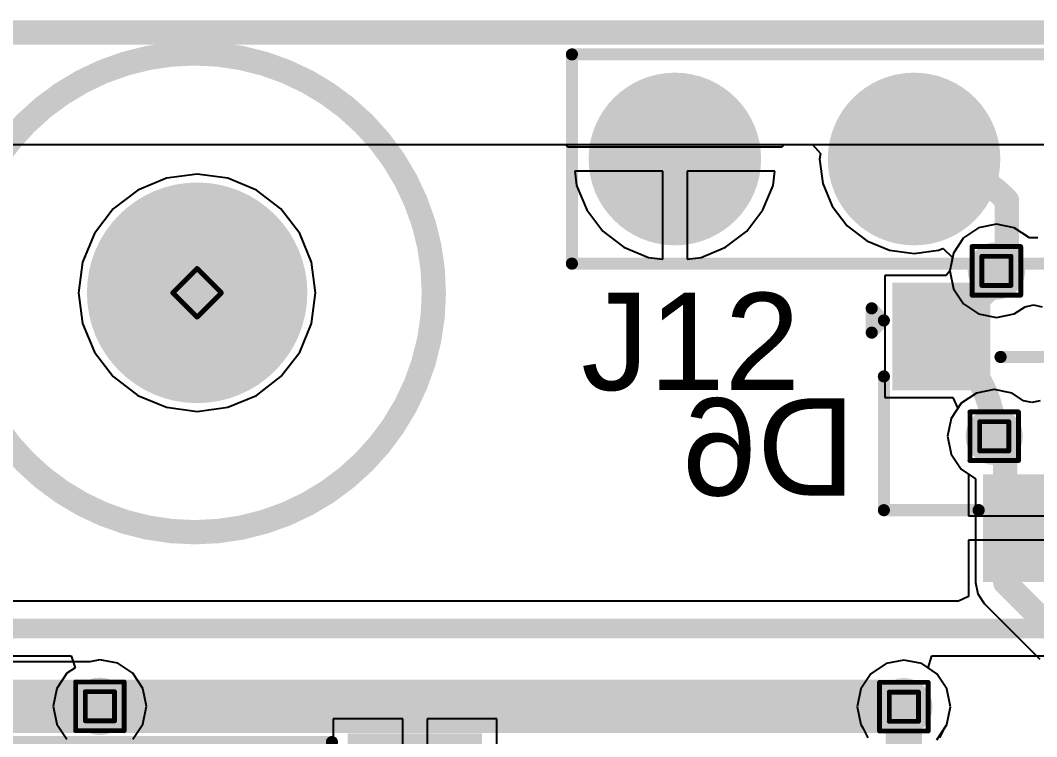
# Model space of a CAD drawing. Header units: inches. Extents: x -8 to 208, y -3 to 109.
# Drawn here: x 34.7 to 45.33, y 55.13 to 62.61 of the extents above; entities that cross this region are included whole.
import ezdxf

# ---------------------------------------------------------------- set-up
doc = ezdxf.new("R2010")
doc.units = ezdxf.units.IN
for name, color, linetype in [('BottomLayer', 5, 'Continuous'), ('BottomOverlay', 54, 'Continuous'), ('BottomPaste', 16, 'Continuous'), ('BottomSolder', 6, 'Continuous'), ('DrillDrawing', 1, 'Continuous'), ('Mechanical1', 6, 'Continuous'), ('Mechanical2', 216, 'Continuous'), ('MultiLayer', 9, 'Continuous'), ('PadHoleLayer', 156, 'Continuous'), ('TopLayer', 1, 'Continuous'), ('TopOverlay', 2, 'Continuous'), ('TopPaste', 8, 'Continuous'), ('TopSolder', 216, 'Continuous'), ('ViaHoleLayer', 16, 'Continuous')]:
    doc.layers.add(name, color=color, linetype=linetype)
doc.styles.add('Arial', font='', dxfattribs={"height": 0.2})
doc.styles.get('Arial').set_extended_font_data('Arial')

# ---------------------------------------------------------------- blocks, each defined once
blk = doc.blocks.new('P____4_P___84')
at = {"layer": 'TopLayer'}
h = blk.add_hatch(color=1, dxfattribs=at)
edge = h.paths.add_edge_path()
edge.add_arc((-3.75, 0), 0.8, 0, 360)
h = blk.add_hatch(color=1, dxfattribs=at)
edge = h.paths.add_edge_path()
edge.add_arc((-1.25, 0), 0.8, 0, 360)
h = blk.add_hatch(color=1, dxfattribs=at)
edge = h.paths.add_edge_path()
edge.add_arc((1.25, 0), 0.8, 0, 360)
h = blk.add_hatch(color=1, dxfattribs=at)
edge = h.paths.add_edge_path()
edge.add_arc((3.75, 0), 0.8, 0, 360)
at = {"layer": 'TopPaste'}
h = blk.add_hatch(color=8, dxfattribs=at)
edge = h.paths.add_edge_path()
edge.add_arc((-3.75, 0), 0.8, 0, 360)
h = blk.add_hatch(color=8, dxfattribs=at)
edge = h.paths.add_edge_path()
edge.add_arc((-1.25, 0), 0.8, 0, 360)
h = blk.add_hatch(color=8, dxfattribs=at)
edge = h.paths.add_edge_path()
edge.add_arc((1.25, 0), 0.8, 0, 360)
h = blk.add_hatch(color=8, dxfattribs=at)
edge = h.paths.add_edge_path()
edge.add_arc((3.75, 0), 0.8, 0, 360)
at = {"layer": 'TopSolder'}
h = blk.add_hatch(color=216, dxfattribs=at)
edge = h.paths.add_edge_path()
edge.add_arc((-3.75, 0), 0.9016, 0, 360)
h = blk.add_hatch(color=216, dxfattribs=at)
edge = h.paths.add_edge_path()
edge.add_arc((-1.25, 0), 0.9016, 0, 360)
h = blk.add_hatch(color=216, dxfattribs=at)
edge = h.paths.add_edge_path()
edge.add_arc((1.25, 0), 0.9016, 0, 360)
h = blk.add_hatch(color=216, dxfattribs=at)
edge = h.paths.add_edge_path()
edge.add_arc((3.75, 0), 0.9016, 0, 360)
at = {"layer": 'TopOverlay'}
for points in [[(4.826, 1.0922, 0.127, 0.127, 0), (-4.826, 1.0922, 0.127, 0.127, 0)], [(-4.826, 1.0922, 0.127, 0.127, 0), (-4.826, -1.0922, 0.127, 0.127, 0)], [(4.826, 1.0922, 0.127, 0.127, 0), (4.826, -1.0922, 0.127, 0.127, 0)], [(-4.9784, -0.127, 0.127, 0.127, 0), (-5.1054, 0, 0.127, 0.127, 0)], [(-5.1054, 0, 0.127, 0.127, 0), (-5.1054, -0.254, 0.127, 0.127, 0)], [(-4.9784, -0.127, 0.127, 0.127, 0), (-5.1054, -0.254, 0.127, 0.127, 0)], [(4.826, -1.0922, 0.127, 0.127, 0), (-4.826, -1.0922, 0.127, 0.127, 0)]]:
    blk.add_lwpolyline(points, format="xyseb", dxfattribs=at)
for points in [[(-4.85775, 1.0922, 0.0635, 0.0635, 1), (-4.79425, 1.0922, 0.0635, 0.0635, 1)], [(-4.85775, 1.0922, 0.0635, 0.0635, 1), (-4.79425, 1.0922, 0.0635, 0.0635, 1)], [(4.79425, 1.0922, 0.0635, 0.0635, 1), (4.85775, 1.0922, 0.0635, 0.0635, 1)], [(4.79425, 1.0922, 0.0635, 0.0635, 1), (4.85775, 1.0922, 0.0635, 0.0635, 1)], [(-5.13715, 0, 0.0635, 0.0635, 1), (-5.07365, 0, 0.0635, 0.0635, 1)], [(-5.13715, 0, 0.0635, 0.0635, 1), (-5.07365, 0, 0.0635, 0.0635, 1)], [(-5.01015, -0.127, 0.0635, 0.0635, 1), (-4.94665, -0.127, 0.0635, 0.0635, 1)], [(-5.01015, -0.127, 0.0635, 0.0635, 1), (-4.94665, -0.127, 0.0635, 0.0635, 1)], [(-5.13715, -0.254, 0.0635, 0.0635, 1), (-5.07365, -0.254, 0.0635, 0.0635, 1)], [(-5.13715, -0.254, 0.0635, 0.0635, 1), (-5.07365, -0.254, 0.0635, 0.0635, 1)], [(-4.85775, -1.0922, 0.0635, 0.0635, 1), (-4.79425, -1.0922, 0.0635, 0.0635, 1)], [(-4.85775, -1.0922, 0.0635, 0.0635, 1), (-4.79425, -1.0922, 0.0635, 0.0635, 1)], [(4.79425, -1.0922, 0.0635, 0.0635, 1), (4.85775, -1.0922, 0.0635, 0.0635, 1)], [(4.79425, -1.0922, 0.0635, 0.0635, 1), (4.85775, -1.0922, 0.0635, 0.0635, 1)]]:
    blk.add_lwpolyline(points, format="xyseb", close=True, dxfattribs=at)
blk = doc.blocks.new('V________T______87')
at = {"layer": 'TopLayer'}
for points in [[(-4.4, 2.162), (-3.2, 2.162), (-3.2, 0.362), (-4.4, 0.362)], [(3.2, 2.162), (4.4, 2.162), (4.4, 0.362), (3.2, 0.362)], [(-2.75, -0.462), (-2.25, -0.462), (-2.25, -2.062), (-2.75, -2.062)], [(-1.75, -0.462), (-1.25, -0.462), (-1.25, -2.062), (-1.75, -2.062)], [(-0.75, -0.462), (-0.25, -0.462), (-0.25, -2.062), (-0.75, -2.062)], [(0.25, -0.462), (0.75, -0.462), (0.75, -2.062), (0.25, -2.062)], [(1.25, -0.462), (1.75, -0.462), (1.75, -2.062), (1.25, -2.062)], [(2.25, -0.462), (2.75, -0.462), (2.75, -2.062), (2.25, -2.062)]]:
    blk.add_hatch(color=1, dxfattribs=at).paths.add_polyline_path(points)
at = {"layer": 'TopPaste'}
for points in [[(-4.4, 2.162), (-3.2, 2.162), (-3.2, 0.362), (-4.4, 0.362)], [(3.2, 2.162), (4.4, 2.162), (4.4, 0.362), (3.2, 0.362)], [(-2.75, -0.462), (-2.25, -0.462), (-2.25, -2.062), (-2.75, -2.062)], [(-1.75, -0.462), (-1.25, -0.462), (-1.25, -2.062), (-1.75, -2.062)], [(-0.75, -0.462), (-0.25, -0.462), (-0.25, -2.062), (-0.75, -2.062)], [(0.25, -0.462), (0.75, -0.462), (0.75, -2.062), (0.25, -2.062)], [(1.25, -0.462), (1.75, -0.462), (1.75, -2.062), (1.25, -2.062)], [(2.25, -0.462), (2.75, -0.462), (2.75, -2.062), (2.25, -2.062)]]:
    blk.add_hatch(color=8, dxfattribs=at).paths.add_polyline_path(points)
at = {"layer": 'TopSolder'}
for points in [[(-4.502, 2.264), (-3.098, 2.264), (-3.098, 0.261), (-4.502, 0.261)], [(3.098, 2.264), (4.502, 2.264), (4.502, 0.261), (3.098, 0.261)], [(-2.852, -0.361), (-2.148, -0.361), (-2.148, -2.164), (-2.852, -2.164)], [(-1.852, -0.361), (-1.148, -0.361), (-1.148, -2.164), (-1.852, -2.164)], [(-0.852, -0.361), (-0.148, -0.361), (-0.148, -2.164), (-0.852, -2.164)], [(0.148, -0.361), (0.852, -0.361), (0.852, -2.164), (0.148, -2.164)], [(1.148, -0.361), (1.852, -0.361), (1.852, -2.164), (1.148, -2.164)], [(2.148, -0.361), (2.852, -0.361), (2.852, -2.164), (2.148, -2.164)]]:
    blk.add_hatch(color=216, dxfattribs=at).paths.add_polyline_path(points)
at = {"layer": 'TopOverlay'}
for points in [[(-2.884, 2.173, 0.127, 0.127, 0), (2.932, 2.173, 0.127, 0.127, 0)], [(-4.059, -1.15, 0.127, 0.127, 0), (-4.059, -0.12, 0.127, 0.127, 0)], [(4.059, -1.15, 0.127, 0.127, 0), (4.059, -0.12, 0.127, 0.127, 0)], [(-4.059, -1.15, 0.127, 0.127, 0), (-3.08, -1.15, 0.127, 0.127, 0)], [(3.08, -1.15, 0.127, 0.127, 0), (4.059, -1.15, 0.127, 0.127, 0)], [(-3.15, -1.422, 0.127, 0.127, 0), (-3.023, -1.549, 0.127, 0.127, 0)], [(-3.15, -1.676, 0.127, 0.127, 0), (-3.15, -1.422, 0.127, 0.127, 0)], [(-3.15, -1.676, 0.127, 0.127, 0), (-3.023, -1.549, 0.127, 0.127, 0)]]:
    blk.add_lwpolyline(points, format="xyseb", dxfattribs=at)
for points in [[(-2.916, 2.173, 0.0635, 0.0635, 1), (-2.853, 2.173, 0.0635, 0.0635, 1)], [(2.9, 2.173, 0.0635, 0.0635, 1), (2.964, 2.173, 0.0635, 0.0635, 1)], [(-4.091, -0.12, 0.0635, 0.0635, 1), (-4.027, -0.12, 0.0635, 0.0635, 1)], [(4.027, -0.12, 0.0635, 0.0635, 1), (4.091, -0.12, 0.0635, 0.0635, 1)], [(-4.091, -1.15, 0.0635, 0.0635, 1), (-4.027, -1.15, 0.0635, 0.0635, 1)], [(-4.091, -1.15, 0.0635, 0.0635, 1), (-4.027, -1.15, 0.0635, 0.0635, 1)], [(-3.112, -1.15, 0.0635, 0.0635, 1), (-3.049, -1.15, 0.0635, 0.0635, 1)], [(3.049, -1.15, 0.0635, 0.0635, 1), (3.112, -1.15, 0.0635, 0.0635, 1)], [(4.027, -1.15, 0.0635, 0.0635, 1), (4.091, -1.15, 0.0635, 0.0635, 1)], [(4.027, -1.15, 0.0635, 0.0635, 1), (4.091, -1.15, 0.0635, 0.0635, 1)], [(-3.181, -1.422, 0.0635, 0.0635, 1), (-3.118, -1.422, 0.0635, 0.0635, 1)], [(-3.181, -1.422, 0.0635, 0.0635, 1), (-3.118, -1.422, 0.0635, 0.0635, 1)], [(-3.054, -1.549, 0.0635, 0.0635, 1), (-2.991, -1.549, 0.0635, 0.0635, 1)], [(-3.054, -1.549, 0.0635, 0.0635, 1), (-2.991, -1.549, 0.0635, 0.0635, 1)], [(-3.181, -1.676, 0.0635, 0.0635, 1), (-3.118, -1.676, 0.0635, 0.0635, 1)], [(-3.181, -1.676, 0.0635, 0.0635, 1), (-3.118, -1.676, 0.0635, 0.0635, 1)]]:
    blk.add_lwpolyline(points, format="xyseb", close=True, dxfattribs=at)
blk = doc.blocks.new('S___23_B_107')
at = {"layer": 'BottomLayer'}
for points in [[(-1.36, 1.46), (-0.54, 1.46), (-0.54, 0.54), (-1.36, 0.54)], [(0.54, 1.46), (1.36, 1.46), (1.36, 0.54), (0.54, 0.54)], [(-0.41, -0.54), (0.41, -0.54), (0.41, -1.46), (-0.41, -1.46)]]:
    blk.add_hatch(color=5, dxfattribs=at).paths.add_polyline_path(points)
at = {"layer": 'BottomPaste'}
for points in [[(-1.36, 1.46), (-0.54, 1.46), (-0.54, 0.54), (-1.36, 0.54)], [(0.54, 1.46), (1.36, 1.46), (1.36, 0.54), (0.54, 0.54)], [(-0.41, -0.54), (0.41, -0.54), (0.41, -1.46), (-0.41, -1.46)]]:
    blk.add_hatch(color=16, dxfattribs=at).paths.add_polyline_path(points)
at = {"layer": 'BottomSolder'}
for points in [[(-1.462, 1.562), (-0.438, 1.562), (-0.438, 0.438), (-1.462, 0.438)], [(0.438, 1.562), (1.462, 1.562), (1.462, 0.438), (0.438, 0.438)], [(-0.512, -0.438), (0.512, -0.438), (0.512, -1.562), (-0.512, -1.562)]]:
    blk.add_hatch(color=6, dxfattribs=at).paths.add_polyline_path(points)
at = {"layer": 'BottomOverlay'}
for points in [[(-1.676, 1.041, 0.127, 0.127, 0), (-1.676, 1.295, 0.127, 0.127, 0)], [(-1.676, 1.295, 0.127, 0.127, 0), (-1.549, 1.168, 0.127, 0.127, 0)], [(-1.676, 1.041, 0.127, 0.127, 0), (-1.549, 1.168, 0.127, 0.127, 0)], [(-0.33, 0.787, 0.127, 0.127, 0), (0.33, 0.787, 0.127, 0.127, 0)], [(-1.549, -0.813, 0.127, 0.127, 0), (-1.549, 0.584, 0.127, 0.127, 0)], [(1.549, -0.813, 0.127, 0.127, 0), (1.549, 0.584, 0.127, 0.127, 0)], [(-1.549, -0.813, 0.127, 0.127, 0), (-0.559, -0.813, 0.127, 0.127, 0)], [(0.559, -0.813, 0.127, 0.127, 0), (1.549, -0.813, 0.127, 0.127, 0)]]:
    blk.add_lwpolyline(points, format="xyseb", dxfattribs=at)
for points in [[(-1.708, 1.295, 0.0635, 0.0635, 1), (-1.645, 1.295, 0.0635, 0.0635, 1)], [(-1.708, 1.295, 0.0635, 0.0635, 1), (-1.645, 1.295, 0.0635, 0.0635, 1)], [(-1.581, 1.168, 0.0635, 0.0635, 1), (-1.518, 1.168, 0.0635, 0.0635, 1)], [(-1.581, 1.168, 0.0635, 0.0635, 1), (-1.518, 1.168, 0.0635, 0.0635, 1)], [(-1.708, 1.041, 0.0635, 0.0635, 1), (-1.645, 1.041, 0.0635, 0.0635, 1)], [(-1.708, 1.041, 0.0635, 0.0635, 1), (-1.645, 1.041, 0.0635, 0.0635, 1)], [(-0.362, 0.787, 0.0635, 0.0635, 1), (-0.298, 0.787, 0.0635, 0.0635, 1)], [(0.298, 0.787, 0.0635, 0.0635, 1), (0.362, 0.787, 0.0635, 0.0635, 1)], [(-1.581, 0.584, 0.0635, 0.0635, 1), (-1.518, 0.584, 0.0635, 0.0635, 1)], [(1.518, 0.584, 0.0635, 0.0635, 1), (1.581, 0.584, 0.0635, 0.0635, 1)], [(-1.581, -0.813, 0.0635, 0.0635, 1), (-1.518, -0.813, 0.0635, 0.0635, 1)], [(-1.581, -0.813, 0.0635, 0.0635, 1), (-1.518, -0.813, 0.0635, 0.0635, 1)], [(-0.591, -0.813, 0.0635, 0.0635, 1), (-0.527, -0.813, 0.0635, 0.0635, 1)], [(0.527, -0.813, 0.0635, 0.0635, 1), (0.591, -0.813, 0.0635, 0.0635, 1)], [(1.518, -0.813, 0.0635, 0.0635, 1), (1.581, -0.813, 0.0635, 0.0635, 1)], [(1.518, -0.813, 0.0635, 0.0635, 1), (1.581, -0.813, 0.0635, 0.0635, 1)]]:
    blk.add_lwpolyline(points, format="xyseb", close=True, dxfattribs=at)

msp = doc.modelspace()

# ---------------------------------------------------------------- hatches: boundary and pattern name
at = {"layer": 'BottomLayer'}
h = msp.add_hatch(color=5, dxfattribs=at)
edge = h.paths.add_edge_path()
edge.add_arc((36.551, 59.766), 1.05, 0, 360)
h = msp.add_hatch(color=5, dxfattribs=at)
edge = h.paths.add_edge_path()
edge.add_arc((44.905, 59.995), 0.3, 0, 360)
h = msp.add_hatch(color=5, dxfattribs=at)
edge = h.paths.add_edge_path()
edge.add_arc((44.882, 58.268), 0.3, 0, 360)
h = msp.add_hatch(color=5, dxfattribs=at)
edge = h.paths.add_edge_path()
edge.add_arc((35.535, 55.448), 0.3, 0, 360)
h = msp.add_hatch(color=5, dxfattribs=at)
edge = h.paths.add_edge_path()
edge.add_arc((43.937, 55.444), 0.3, 0, 360)
at = {"layer": 'BottomSolder'}
h = msp.add_hatch(color=6, dxfattribs=at)
edge = h.paths.add_edge_path()
edge.add_arc((36.551, 59.766), 1.152, 0, 360)
at = {"layer": 'MultiLayer'}
h = msp.add_hatch(color=9, dxfattribs=at)
edge = h.paths.add_edge_path()
edge.add_arc((36.551, 59.766), 1.05, 0, 360)
at = {"layer": 'PadHoleLayer'}
h = msp.add_hatch(color=156, dxfattribs=at)
edge = h.paths.add_edge_path()
edge.add_arc((36.551, 59.766), 1.05, 0, 360)
at = {"layer": 'TopLayer'}
h = msp.add_hatch(color=1, dxfattribs=at)
edge = h.paths.add_edge_path()
edge.add_arc((36.551, 59.766), 1.05, 0, 360)
h = msp.add_hatch(color=1, dxfattribs=at)
edge = h.paths.add_edge_path()
edge.add_arc((44.905, 59.995), 0.3, 0, 360)
h = msp.add_hatch(color=1, dxfattribs=at)
edge = h.paths.add_edge_path()
edge.add_arc((44.882, 58.268), 0.3, 0, 360)
h = msp.add_hatch(color=1, dxfattribs=at)
edge = h.paths.add_edge_path()
edge.add_arc((35.535, 55.448), 0.3, 0, 360)
h = msp.add_hatch(color=1, dxfattribs=at)
edge = h.paths.add_edge_path()
edge.add_arc((43.937, 55.444), 0.3, 0, 360)
at = {"layer": 'TopSolder'}
h = msp.add_hatch(color=216, dxfattribs=at)
edge = h.paths.add_edge_path()
edge.add_arc((36.551, 59.766), 1.152, 0, 360)
at = {"layer": 'ViaHoleLayer'}
h = msp.add_hatch(color=16, dxfattribs=at)
edge = h.paths.add_edge_path()
edge.add_arc((44.905, 59.995), 0.15, 0, 360)
h = msp.add_hatch(color=16, dxfattribs=at)
edge = h.paths.add_edge_path()
edge.add_arc((44.882, 58.268), 0.15, 0, 360)
h = msp.add_hatch(color=16, dxfattribs=at)
edge = h.paths.add_edge_path()
edge.add_arc((35.535, 55.448), 0.15, 0, 360)
h = msp.add_hatch(color=16, dxfattribs=at)
edge = h.paths.add_edge_path()
edge.add_arc((43.937, 55.444), 0.15, 0, 360)

# ---------------------------------------------------------------- linework, layer by layer
at = {"layer": 'BottomLayer'}
for p, q in [((31.826, 61.316), (60.858, 61.316)), ((36.551, 61.005), (36.23, 60.962)), ((36.871, 60.962), (36.551, 61.005)), ((36.23, 60.962), (35.931, 60.839)), ((37.17, 60.839), (36.871, 60.962)), ((35.931, 60.839), (35.675, 60.642)), ((37.426, 60.642), (37.17, 60.839)), ((35.675, 60.642), (35.478, 60.385)), ((37.623, 60.385), (37.426, 60.642)), ((44.718, 60.445), (44.56, 60.339)), ((44.905, 60.482), (44.718, 60.445)), ((45.091, 60.445), (44.905, 60.482)), ((45.249, 60.339), (45.091, 60.445)), ((35.478, 60.385), (35.354, 60.087)), ((37.747, 60.087), (37.623, 60.385)), ((44.56, 60.339), (44.455, 60.181)), ((45.338, 60.339), (45.249, 60.339)), ((44.455, 60.181), (44.418, 59.995)), ((35.354, 60.087), (35.312, 59.766)), ((37.789, 59.766), (37.747, 60.087)), ((44.378, 59.947), (43.74, 59.947)), ((43.74, 59.947), (43.74, 58.671)), ((44.418, 59.995), (44.378, 59.947)), ((35.312, 59.766), (35.354, 59.446)), ((37.747, 59.446), (37.789, 59.766)), ((35.354, 59.446), (35.478, 59.147)), ((37.623, 59.147), (37.747, 59.446)), ((35.478, 59.147), (35.675, 58.891)), ((37.426, 58.891), (37.623, 59.147)), ((35.675, 58.891), (35.931, 58.694)), ((37.17, 58.694), (37.426, 58.891)), ((35.931, 58.694), (36.23, 58.57)), ((36.871, 58.57), (37.17, 58.694)), ((43.74, 58.671), (44.449, 58.671)), ((44.449, 58.671), (44.501, 58.558)), ((36.23, 58.57), (36.551, 58.528)), ((36.551, 58.528), (36.871, 58.57)), ((44.501, 58.558), (44.432, 58.454)), ((44.432, 58.454), (44.395, 58.268)), ((44.395, 58.268), (44.432, 58.081)), ((44.432, 58.081), (44.537, 57.923)), ((44.537, 57.923), (44.614, 57.872)), ((44.614, 57.872), (44.614, 57.436)), ((44.614, 57.436), (45.942, 57.436)), ((45.942, 57.182), (44.614, 57.182)), ((44.614, 57.182), (44.614, 56.673)), ((44.614, 56.673), (44.614, 56.595)), ((44.507, 56.546), (31.626, 56.546)), ((44.614, 56.595), (44.507, 56.546)), ((31.626, 55.976), (35.236, 55.976)), ((35.236, 55.976), (35.275, 55.849)), ((44.191, 55.849), (44.229, 55.976)), ((44.229, 55.976), (45.657, 55.976)), ((35.19, 55.793), (35.085, 55.635)), ((35.275, 55.849), (35.19, 55.793)), ((44.282, 55.788), (44.191, 55.849)), ((44.387, 55.63), (44.282, 55.788)), ((35.085, 55.635), (35.047, 55.448)), ((44.425, 55.444), (44.387, 55.63)), ((35.047, 55.448), (35.085, 55.262)), ((44.387, 55.257), (44.425, 55.444)), ((35.085, 55.262), (35.19, 55.104)), ((44.282, 55.099), (44.387, 55.257))]:
    msp.add_line(p, q, dxfattribs=at)
for points in [[(44.905, 59.995, 0.254, 0.254, -0.198912), (44.828, 59.809, 0.254, 0.254, 0)], [(44.328, 59.309, 0.254, 0.254, 0), (44.828, 59.809, 0.254, 0.254, 0)], [(44.328, 59.309, 0.254, 0.254, 0), (44.537, 59.1, 0.254, 0.254, 0)], [(44.537, 59.1, 0.254, 0.254, -0.198912), (44.882, 58.268, 0.254, 0.254, 0)], [(44.897, 58.268, 0.254, 0.254, 0), (44.999, 58.369, 0.254, 0.254, 0)], [(44.999, 58.369, 0.254, 0.254, 0), (44.999, 58.369, 0.254, 0.254, 0)], [(44.999, 58.369, 0.254, 0.254, -0.000489), (44.999, 58.369, 0.254, 0.254, 0)], [(44.882, 58.268, 0.254, 0.254, 0), (44.897, 58.268, 0.254, 0.254, 0)], [(31.242, 56.261, 0.203, 0.203, 0), (47.955, 56.261, 0.203, 0.203, 0)], [(35.535, 55.448, 0.559, 0.559, 0), (43.937, 55.448, 0.559, 0.559, 0)]]:
    msp.add_lwpolyline(points, format="xyseb", dxfattribs=at)
for points in [[(44.841, 59.995, 0.127, 0.127, 1), (44.968, 59.995, 0.127, 0.127, 1)], [(44.764, 59.809, 0.127, 0.127, 1), (44.891, 59.809, 0.127, 0.127, 1)], [(44.764, 59.809, 0.127, 0.127, 1), (44.891, 59.809, 0.127, 0.127, 1)], [(44.264, 59.309, 0.127, 0.127, 1), (44.391, 59.309, 0.127, 0.127, 1)], [(44.264, 59.309, 0.127, 0.127, 1), (44.391, 59.309, 0.127, 0.127, 1)], [(44.474, 59.1, 0.127, 0.127, 1), (44.601, 59.1, 0.127, 0.127, 1)], [(44.474, 59.1, 0.127, 0.127, 1), (44.601, 59.1, 0.127, 0.127, 1)], [(44.935, 58.369, 0.127, 0.127, 1), (45.062, 58.369, 0.127, 0.127, 1)], [(44.935, 58.369, 0.127, 0.127, 1), (45.062, 58.369, 0.127, 0.127, 1)], [(44.935, 58.369, 0.127, 0.127, 1), (45.062, 58.369, 0.127, 0.127, 1)], [(44.935, 58.369, 0.127, 0.127, 1), (45.062, 58.369, 0.127, 0.127, 1)], [(44.935, 58.369, 0.127, 0.127, 1), (45.062, 58.369, 0.127, 0.127, 1)], [(44.818, 58.268, 0.127, 0.127, 1), (44.945, 58.268, 0.127, 0.127, 1)], [(44.818, 58.268, 0.127, 0.127, 1), (44.945, 58.268, 0.127, 0.127, 1)], [(44.833, 58.268, 0.127, 0.127, 1), (44.96, 58.268, 0.127, 0.127, 1)], [(44.833, 58.268, 0.127, 0.127, 1), (44.96, 58.268, 0.127, 0.127, 1)], [(35.395, 55.448, 0.279, 0.279, 1), (35.674, 55.448, 0.279, 0.279, 1)], [(43.798, 55.448, 0.279, 0.279, 1), (44.077, 55.448, 0.279, 0.279, 1)]]:
    msp.add_lwpolyline(points, format="xyseb", close=True, dxfattribs=at)
at = {"layer": 'DrillDrawing'}
for points in [[(44.651, 60.249, 0.0508, 0.0508, 0), (45.159, 60.249, 0.0508, 0.0508, 0)], [(44.651, 59.741, 0.0508, 0.0508, 0), (44.651, 60.249, 0.0508, 0.0508, 0)], [(45.159, 59.741, 0.0508, 0.0508, 0), (45.159, 60.249, 0.0508, 0.0508, 0)], [(44.752, 60.147, 0.0508, 0.0508, 0), (45.057, 60.147, 0.0508, 0.0508, 0)], [(44.752, 59.842, 0.0508, 0.0508, 0), (44.752, 60.147, 0.0508, 0.0508, 0)], [(45.057, 59.842, 0.0508, 0.0508, 0), (45.057, 60.147, 0.0508, 0.0508, 0)], [(36.297, 59.766, 0.0508, 0.0508, 0), (36.551, 60.02, 0.0508, 0.0508, 0)], [(36.551, 60.02, 0.0508, 0.0508, 0), (36.805, 59.766, 0.0508, 0.0508, 0)], [(44.752, 59.842, 0.0508, 0.0508, 0), (45.057, 59.842, 0.0508, 0.0508, 0)], [(36.297, 59.766, 0.0508, 0.0508, 0), (36.551, 59.512, 0.0508, 0.0508, 0)], [(36.551, 59.512, 0.0508, 0.0508, 0), (36.805, 59.766, 0.0508, 0.0508, 0)], [(44.651, 59.741, 0.0508, 0.0508, 0), (45.159, 59.741, 0.0508, 0.0508, 0)], [(44.628, 58.522, 0.0508, 0.0508, 0), (45.136, 58.522, 0.0508, 0.0508, 0)], [(44.628, 58.014, 0.0508, 0.0508, 0), (44.628, 58.522, 0.0508, 0.0508, 0)], [(45.136, 58.014, 0.0508, 0.0508, 0), (45.136, 58.522, 0.0508, 0.0508, 0)], [(44.729, 58.42, 0.0508, 0.0508, 0), (45.034, 58.42, 0.0508, 0.0508, 0)], [(44.729, 58.115, 0.0508, 0.0508, 0), (44.729, 58.42, 0.0508, 0.0508, 0)], [(45.034, 58.115, 0.0508, 0.0508, 0), (45.034, 58.42, 0.0508, 0.0508, 0)], [(44.729, 58.115, 0.0508, 0.0508, 0), (45.034, 58.115, 0.0508, 0.0508, 0)], [(44.628, 58.014, 0.0508, 0.0508, 0), (45.136, 58.014, 0.0508, 0.0508, 0)], [(35.281, 55.702, 0.0508, 0.0508, 0), (35.789, 55.702, 0.0508, 0.0508, 0)], [(35.281, 55.194, 0.0508, 0.0508, 0), (35.281, 55.702, 0.0508, 0.0508, 0)], [(35.789, 55.194, 0.0508, 0.0508, 0), (35.789, 55.702, 0.0508, 0.0508, 0)], [(43.683, 55.698, 0.0508, 0.0508, 0), (44.191, 55.698, 0.0508, 0.0508, 0)], [(43.683, 55.19, 0.0508, 0.0508, 0), (43.683, 55.698, 0.0508, 0.0508, 0)], [(44.191, 55.19, 0.0508, 0.0508, 0), (44.191, 55.698, 0.0508, 0.0508, 0)], [(35.382, 55.601, 0.0508, 0.0508, 0), (35.687, 55.601, 0.0508, 0.0508, 0)], [(35.382, 55.296, 0.0508, 0.0508, 0), (35.382, 55.601, 0.0508, 0.0508, 0)], [(35.687, 55.296, 0.0508, 0.0508, 0), (35.687, 55.601, 0.0508, 0.0508, 0)], [(43.785, 55.596, 0.0508, 0.0508, 0), (44.09, 55.596, 0.0508, 0.0508, 0)], [(43.785, 55.291, 0.0508, 0.0508, 0), (43.785, 55.596, 0.0508, 0.0508, 0)], [(44.09, 55.291, 0.0508, 0.0508, 0), (44.09, 55.596, 0.0508, 0.0508, 0)], [(35.382, 55.296, 0.0508, 0.0508, 0), (35.687, 55.296, 0.0508, 0.0508, 0)], [(43.785, 55.291, 0.0508, 0.0508, 0), (44.09, 55.291, 0.0508, 0.0508, 0)], [(35.281, 55.194, 0.0508, 0.0508, 0), (35.789, 55.194, 0.0508, 0.0508, 0)], [(43.683, 55.19, 0.0508, 0.0508, 0), (44.191, 55.19, 0.0508, 0.0508, 0)]]:
    msp.add_lwpolyline(points, format="xyseb", dxfattribs=at)
for points in [[(44.638, 60.249, 0.0254, 0.0254, 1), (44.663, 60.249, 0.0254, 0.0254, 1)], [(44.638, 60.249, 0.0254, 0.0254, 1), (44.663, 60.249, 0.0254, 0.0254, 1)], [(45.146, 60.249, 0.0254, 0.0254, 1), (45.171, 60.249, 0.0254, 0.0254, 1)], [(45.146, 60.249, 0.0254, 0.0254, 1), (45.171, 60.249, 0.0254, 0.0254, 1)], [(44.74, 60.147, 0.0254, 0.0254, 1), (44.765, 60.147, 0.0254, 0.0254, 1)], [(44.74, 60.147, 0.0254, 0.0254, 1), (44.765, 60.147, 0.0254, 0.0254, 1)], [(45.044, 60.147, 0.0254, 0.0254, 1), (45.07, 60.147, 0.0254, 0.0254, 1)], [(45.044, 60.147, 0.0254, 0.0254, 1), (45.07, 60.147, 0.0254, 0.0254, 1)], [(36.538, 60.02, 0.0254, 0.0254, 1), (36.563, 60.02, 0.0254, 0.0254, 1)], [(36.538, 60.02, 0.0254, 0.0254, 1), (36.563, 60.02, 0.0254, 0.0254, 1)], [(44.74, 59.842, 0.0254, 0.0254, 1), (44.765, 59.842, 0.0254, 0.0254, 1)], [(44.74, 59.842, 0.0254, 0.0254, 1), (44.765, 59.842, 0.0254, 0.0254, 1)], [(45.044, 59.842, 0.0254, 0.0254, 1), (45.07, 59.842, 0.0254, 0.0254, 1)], [(45.044, 59.842, 0.0254, 0.0254, 1), (45.07, 59.842, 0.0254, 0.0254, 1)], [(36.284, 59.766, 0.0254, 0.0254, 1), (36.309, 59.766, 0.0254, 0.0254, 1)], [(36.284, 59.766, 0.0254, 0.0254, 1), (36.309, 59.766, 0.0254, 0.0254, 1)], [(36.792, 59.766, 0.0254, 0.0254, 1), (36.817, 59.766, 0.0254, 0.0254, 1)], [(36.792, 59.766, 0.0254, 0.0254, 1), (36.817, 59.766, 0.0254, 0.0254, 1)], [(44.638, 59.741, 0.0254, 0.0254, 1), (44.663, 59.741, 0.0254, 0.0254, 1)], [(44.638, 59.741, 0.0254, 0.0254, 1), (44.663, 59.741, 0.0254, 0.0254, 1)], [(45.146, 59.741, 0.0254, 0.0254, 1), (45.171, 59.741, 0.0254, 0.0254, 1)], [(45.146, 59.741, 0.0254, 0.0254, 1), (45.171, 59.741, 0.0254, 0.0254, 1)], [(36.538, 59.512, 0.0254, 0.0254, 1), (36.563, 59.512, 0.0254, 0.0254, 1)], [(36.538, 59.512, 0.0254, 0.0254, 1), (36.563, 59.512, 0.0254, 0.0254, 1)], [(44.615, 58.522, 0.0254, 0.0254, 1), (44.641, 58.522, 0.0254, 0.0254, 1)], [(44.615, 58.522, 0.0254, 0.0254, 1), (44.641, 58.522, 0.0254, 0.0254, 1)], [(45.123, 58.522, 0.0254, 0.0254, 1), (45.148, 58.522, 0.0254, 0.0254, 1)], [(45.123, 58.522, 0.0254, 0.0254, 1), (45.148, 58.522, 0.0254, 0.0254, 1)], [(44.717, 58.42, 0.0254, 0.0254, 1), (44.742, 58.42, 0.0254, 0.0254, 1)], [(44.717, 58.42, 0.0254, 0.0254, 1), (44.742, 58.42, 0.0254, 0.0254, 1)], [(45.022, 58.42, 0.0254, 0.0254, 1), (45.047, 58.42, 0.0254, 0.0254, 1)], [(45.022, 58.42, 0.0254, 0.0254, 1), (45.047, 58.42, 0.0254, 0.0254, 1)], [(44.717, 58.115, 0.0254, 0.0254, 1), (44.742, 58.115, 0.0254, 0.0254, 1)], [(44.717, 58.115, 0.0254, 0.0254, 1), (44.742, 58.115, 0.0254, 0.0254, 1)], [(45.022, 58.115, 0.0254, 0.0254, 1), (45.047, 58.115, 0.0254, 0.0254, 1)], [(45.022, 58.115, 0.0254, 0.0254, 1), (45.047, 58.115, 0.0254, 0.0254, 1)], [(44.615, 58.014, 0.0254, 0.0254, 1), (44.641, 58.014, 0.0254, 0.0254, 1)], [(44.615, 58.014, 0.0254, 0.0254, 1), (44.641, 58.014, 0.0254, 0.0254, 1)], [(45.123, 58.014, 0.0254, 0.0254, 1), (45.148, 58.014, 0.0254, 0.0254, 1)], [(45.123, 58.014, 0.0254, 0.0254, 1), (45.148, 58.014, 0.0254, 0.0254, 1)], [(35.268, 55.702, 0.0254, 0.0254, 1), (35.293, 55.702, 0.0254, 0.0254, 1)], [(35.268, 55.702, 0.0254, 0.0254, 1), (35.293, 55.702, 0.0254, 0.0254, 1)], [(35.776, 55.702, 0.0254, 0.0254, 1), (35.801, 55.702, 0.0254, 0.0254, 1)], [(35.776, 55.702, 0.0254, 0.0254, 1), (35.801, 55.702, 0.0254, 0.0254, 1)], [(43.671, 55.698, 0.0254, 0.0254, 1), (43.696, 55.698, 0.0254, 0.0254, 1)], [(43.671, 55.698, 0.0254, 0.0254, 1), (43.696, 55.698, 0.0254, 0.0254, 1)], [(44.179, 55.698, 0.0254, 0.0254, 1), (44.204, 55.698, 0.0254, 0.0254, 1)], [(44.179, 55.698, 0.0254, 0.0254, 1), (44.204, 55.698, 0.0254, 0.0254, 1)], [(35.37, 55.601, 0.0254, 0.0254, 1), (35.395, 55.601, 0.0254, 0.0254, 1)], [(35.37, 55.601, 0.0254, 0.0254, 1), (35.395, 55.601, 0.0254, 0.0254, 1)], [(35.674, 55.601, 0.0254, 0.0254, 1), (35.7, 55.601, 0.0254, 0.0254, 1)], [(35.674, 55.601, 0.0254, 0.0254, 1), (35.7, 55.601, 0.0254, 0.0254, 1)], [(43.772, 55.596, 0.0254, 0.0254, 1), (43.798, 55.596, 0.0254, 0.0254, 1)], [(43.772, 55.596, 0.0254, 0.0254, 1), (43.798, 55.596, 0.0254, 0.0254, 1)], [(44.077, 55.596, 0.0254, 0.0254, 1), (44.103, 55.596, 0.0254, 0.0254, 1)], [(44.077, 55.596, 0.0254, 0.0254, 1), (44.103, 55.596, 0.0254, 0.0254, 1)], [(35.37, 55.296, 0.0254, 0.0254, 1), (35.395, 55.296, 0.0254, 0.0254, 1)], [(35.37, 55.296, 0.0254, 0.0254, 1), (35.395, 55.296, 0.0254, 0.0254, 1)], [(35.674, 55.296, 0.0254, 0.0254, 1), (35.7, 55.296, 0.0254, 0.0254, 1)], [(35.674, 55.296, 0.0254, 0.0254, 1), (35.7, 55.296, 0.0254, 0.0254, 1)], [(43.772, 55.291, 0.0254, 0.0254, 1), (43.798, 55.291, 0.0254, 0.0254, 1)], [(43.772, 55.291, 0.0254, 0.0254, 1), (43.798, 55.291, 0.0254, 0.0254, 1)], [(44.077, 55.291, 0.0254, 0.0254, 1), (44.103, 55.291, 0.0254, 0.0254, 1)], [(44.077, 55.291, 0.0254, 0.0254, 1), (44.103, 55.291, 0.0254, 0.0254, 1)], [(35.268, 55.194, 0.0254, 0.0254, 1), (35.293, 55.194, 0.0254, 0.0254, 1)], [(35.268, 55.194, 0.0254, 0.0254, 1), (35.293, 55.194, 0.0254, 0.0254, 1)], [(35.776, 55.194, 0.0254, 0.0254, 1), (35.801, 55.194, 0.0254, 0.0254, 1)], [(35.776, 55.194, 0.0254, 0.0254, 1), (35.801, 55.194, 0.0254, 0.0254, 1)], [(43.671, 55.19, 0.0254, 0.0254, 1), (43.696, 55.19, 0.0254, 0.0254, 1)], [(43.671, 55.19, 0.0254, 0.0254, 1), (43.696, 55.19, 0.0254, 0.0254, 1)], [(44.179, 55.19, 0.0254, 0.0254, 1), (44.204, 55.19, 0.0254, 0.0254, 1)], [(44.179, 55.19, 0.0254, 0.0254, 1), (44.204, 55.19, 0.0254, 0.0254, 1)]]:
    msp.add_lwpolyline(points, format="xyseb", close=True, dxfattribs=at)
at = {"layer": 'Mechanical1'}
for points in [[(39.025, 59.766, 0.254, 0.254, 1), (34.025, 59.766, 0.254, 0.254, 1)], [(38.962, 59.766, 0.127, 0.127, 1), (39.089, 59.766, 0.127, 0.127, 1)]]:
    msp.add_lwpolyline(points, format="xyseb", close=True, dxfattribs=at)
at = {"layer": 'Mechanical2'}
msp.add_lwpolyline([(0, 62.484, 0.254, 0.254, 0), (87.732, 62.484, 0.254, 0.254, 0)], format="xyseb", dxfattribs=at)
at = {"layer": 'TopLayer'}
for p, q in [((31.826, 61.316), (40.404, 61.316)), ((40.404, 61.316), (40.427, 61.29)), ((42.661, 61.29), (42.683, 61.316)), ((42.683, 61.316), (42.981, 61.316)), ((42.981, 61.316), (43.065, 61.22)), ((40.427, 61.29), (41.544, 61.29)), ((41.544, 61.29), (42.661, 61.29)), ((43.065, 61.22), (43.057, 61.163)), ((43.057, 61.163), (43.091, 60.908)), ((36.551, 61.005), (36.23, 60.962)), ((36.871, 60.962), (36.551, 61.005)), ((41.417, 61.036), (40.497, 61.036)), ((40.497, 61.036), (40.517, 60.888)), ((41.417, 60.117), (41.417, 61.036)), ((42.59, 61.036), (41.671, 61.036)), ((41.671, 61.036), (41.671, 60.117)), ((42.57, 60.888), (42.59, 61.036)), ((36.23, 60.962), (35.931, 60.839)), ((37.17, 60.839), (36.871, 60.962)), ((40.517, 60.888), (40.623, 60.632)), ((42.464, 60.632), (42.57, 60.888)), ((43.091, 60.908), (43.189, 60.67)), ((35.931, 60.839), (35.675, 60.642)), ((37.426, 60.642), (37.17, 60.839)), ((43.189, 60.67), (43.346, 60.466)), ((35.675, 60.642), (35.478, 60.385)), ((37.623, 60.385), (37.426, 60.642)), ((40.623, 60.632), (40.792, 60.411)), ((42.295, 60.411), (42.464, 60.632)), ((43.346, 60.466), (43.55, 60.309)), ((35.478, 60.385), (35.354, 60.087)), ((37.747, 60.087), (37.623, 60.385)), ((40.792, 60.411), (41.012, 60.243)), ((42.075, 60.243), (42.295, 60.411)), ((41.012, 60.243), (41.268, 60.136)), ((41.819, 60.136), (42.075, 60.243)), ((43.55, 60.309), (43.788, 60.211)), ((44.299, 60.211), (44.345, 60.23)), ((44.345, 60.23), (44.349, 60.228)), ((41.268, 60.136), (41.417, 60.117)), ((41.671, 60.117), (41.819, 60.136)), ((43.788, 60.211), (44.044, 60.177)), ((44.044, 60.177), (44.299, 60.211)), ((44.349, 60.228), (44.445, 60.134)), ((44.445, 60.134), (44.418, 59.995)), ((35.354, 60.087), (35.312, 59.766)), ((37.789, 59.766), (37.747, 60.087)), ((44.418, 59.995), (44.455, 59.808)), ((44.455, 59.808), (44.56, 59.65)), ((35.312, 59.766), (35.354, 59.446)), ((37.747, 59.446), (37.789, 59.766)), ((44.56, 59.65), (44.718, 59.545)), ((45.091, 59.545), (45.205, 59.621)), ((45.205, 59.621), (45.294, 59.64)), ((45.294, 59.64), (45.382, 59.621)), ((44.718, 59.545), (44.905, 59.508)), ((44.905, 59.508), (45.091, 59.545)), ((35.354, 59.446), (35.478, 59.147)), ((37.623, 59.147), (37.747, 59.446)), ((35.478, 59.147), (35.675, 58.891)), ((37.426, 58.891), (37.623, 59.147)), ((35.675, 58.891), (35.931, 58.694)), ((37.17, 58.694), (37.426, 58.891)), ((44.882, 58.755), (44.695, 58.718)), ((45.068, 58.718), (44.882, 58.755)), ((35.931, 58.694), (36.23, 58.57)), ((36.871, 58.57), (37.17, 58.694)), ((44.695, 58.718), (44.537, 58.612)), ((45.189, 58.637), (45.068, 58.718)), ((45.275, 58.621), (45.189, 58.637)), ((45.362, 58.637), (45.275, 58.621)), ((36.23, 58.57), (36.551, 58.528)), ((36.551, 58.528), (36.871, 58.57)), ((44.537, 58.612), (44.432, 58.454)), ((44.432, 58.454), (44.395, 58.268)), ((44.395, 58.268), (44.432, 58.081)), ((44.432, 58.081), (44.537, 57.923)), ((44.537, 57.923), (44.685, 57.824)), ((44.685, 57.824), (44.685, 56.741)), ((44.685, 56.741), (44.709, 56.622)), ((44.709, 56.622), (44.776, 56.521)), ((44.776, 56.521), (45.358, 55.94)), ((35.429, 55.914), (33.909, 55.914)), ((35.535, 55.935), (35.429, 55.914)), ((35.721, 55.898), (35.535, 55.935)), ((35.879, 55.793), (35.721, 55.898)), ((43.751, 55.894), (43.593, 55.788)), ((43.937, 55.931), (43.751, 55.894)), ((44.124, 55.894), (43.937, 55.931)), ((44.282, 55.788), (44.124, 55.894)), ((35.985, 55.635), (35.879, 55.793)), ((43.593, 55.788), (43.487, 55.63)), ((44.387, 55.63), (44.282, 55.788)), ((36.022, 55.448), (35.985, 55.635)), ((43.487, 55.63), (43.45, 55.444)), ((44.425, 55.444), (44.387, 55.63)), ((35.985, 55.262), (36.022, 55.448)), ((43.45, 55.444), (43.487, 55.257)), ((44.387, 55.257), (44.425, 55.444)), ((35.879, 55.104), (35.985, 55.262)), ((38.701, 55.317), (37.974, 55.317)), ((37.974, 55.317), (37.974, 54.29)), ((38.701, 54.29), (38.701, 55.317)), ((39.682, 55.317), (38.955, 55.317)), ((38.955, 55.317), (38.955, 54.29)), ((39.682, 54.29), (39.682, 55.317)), ((43.487, 55.257), (43.509, 55.225)), ((44.366, 55.225), (44.387, 55.257)), ((43.509, 55.225), (43.56, 55.119)), ((44.315, 55.119), (44.366, 55.225))]:
    msp.add_line(p, q, dxfattribs=at)
for points in [[(44.35, 61.036, 0.254, 0.254, -0.198912), (44.044, 61.163, 0.254, 0.254, 0)], [(44.35, 61.036, 0.254, 0.254, -0.198912), (44.963, 60.782, 0.254, 0.254, 0)], [(44.963, 60.782, 0.254, 0.254, 0), (45.014, 60.731, 0.254, 0.254, 0)], [(45.014, 60.173, 0.254, 0.254, 0), (45.014, 60.731, 0.254, 0.254, 0)], [(45.014, 60.173, 0.254, 0.254, -0.198912), (44.966, 60.056, 0.254, 0.254, 0)], [(44.905, 59.995, 0.254, 0.254, 0), (44.966, 60.056, 0.254, 0.254, 0)], [(44.882, 58.268, 0.254, 0.254, -0.198912), (44.996, 57.992, 0.254, 0.254, 0)], [(44.996, 56.741, 0.254, 0.254, 0), (44.996, 57.992, 0.254, 0.254, 0)], [(44.996, 56.741, 0.254, 0.254, 0), (45.577, 56.159, 0.254, 0.254, 0)], [(33.909, 55.448, 0.559, 0.559, 0), (35.535, 55.448, 0.559, 0.559, 0)], [(43.937, 55.444, 0.381, 0.381, 0), (43.937, 55.448, 0.381, 0.381, 0)], [(43.937, 54.316, 0.381, 0.381, 0), (43.937, 55.444, 0.381, 0.381, 0)]]:
    msp.add_lwpolyline(points, format="xyseb", dxfattribs=at)
for points in [[(43.98, 61.163, 0.127, 0.127, 1), (44.107, 61.163, 0.127, 0.127, 1)], [(44.287, 61.036, 0.127, 0.127, 1), (44.414, 61.036, 0.127, 0.127, 1)], [(44.287, 61.036, 0.127, 0.127, 1), (44.414, 61.036, 0.127, 0.127, 1)], [(44.9, 60.782, 0.127, 0.127, 1), (45.027, 60.782, 0.127, 0.127, 1)], [(44.9, 60.782, 0.127, 0.127, 1), (45.027, 60.782, 0.127, 0.127, 1)], [(44.951, 60.731, 0.127, 0.127, 1), (45.078, 60.731, 0.127, 0.127, 1)], [(44.951, 60.731, 0.127, 0.127, 1), (45.078, 60.731, 0.127, 0.127, 1)], [(44.951, 60.173, 0.127, 0.127, 1), (45.078, 60.173, 0.127, 0.127, 1)], [(44.951, 60.173, 0.127, 0.127, 1), (45.078, 60.173, 0.127, 0.127, 1)], [(44.902, 60.056, 0.127, 0.127, 1), (45.029, 60.056, 0.127, 0.127, 1)], [(44.902, 60.056, 0.127, 0.127, 1), (45.029, 60.056, 0.127, 0.127, 1)], [(44.841, 59.995, 0.127, 0.127, 1), (44.968, 59.995, 0.127, 0.127, 1)], [(44.818, 58.268, 0.127, 0.127, 1), (44.945, 58.268, 0.127, 0.127, 1)], [(44.933, 57.992, 0.127, 0.127, 1), (45.06, 57.992, 0.127, 0.127, 1)], [(44.933, 57.992, 0.127, 0.127, 1), (45.06, 57.992, 0.127, 0.127, 1)], [(44.933, 56.741, 0.127, 0.127, 1), (45.06, 56.741, 0.127, 0.127, 1)], [(44.933, 56.741, 0.127, 0.127, 1), (45.06, 56.741, 0.127, 0.127, 1)], [(35.395, 55.448, 0.279, 0.279, 1), (35.674, 55.448, 0.279, 0.279, 1)], [(43.842, 55.448, 0.191, 0.191, 1), (44.033, 55.448, 0.191, 0.191, 1)], [(43.842, 55.444, 0.191, 0.191, 1), (44.033, 55.444, 0.191, 0.191, 1)], [(43.842, 55.444, 0.191, 0.191, 1), (44.033, 55.444, 0.191, 0.191, 1)]]:
    msp.add_lwpolyline(points, format="xyseb", close=True, dxfattribs=at)

# ---------------------------------------------------------------- block references
at = {"rotation": 180}
msp.add_blockref('P____4_P___84', (45.294, 61.163), dxfattribs=at)
for name, p in [('S___23_B_107', (45.278, 58.309)), ('V________T______87', (35.028, 52.901))]:
    msp.add_blockref(name, p)

# ---------------------------------------------------------------- texts
at = {"layer": 'BottomOverlay', "style": 'Arial', "text_generation_flag": 2}
msp.add_text('D6', height=1.016, dxfattribs=at).set_placement((43.432, 57.649))
at = {"layer": 'TopOverlay', "style": 'Arial'}
msp.add_text('J12', height=1.016, dxfattribs=at).set_placement((40.564, 58.75))

doc.saveas('drawing.dxf')
